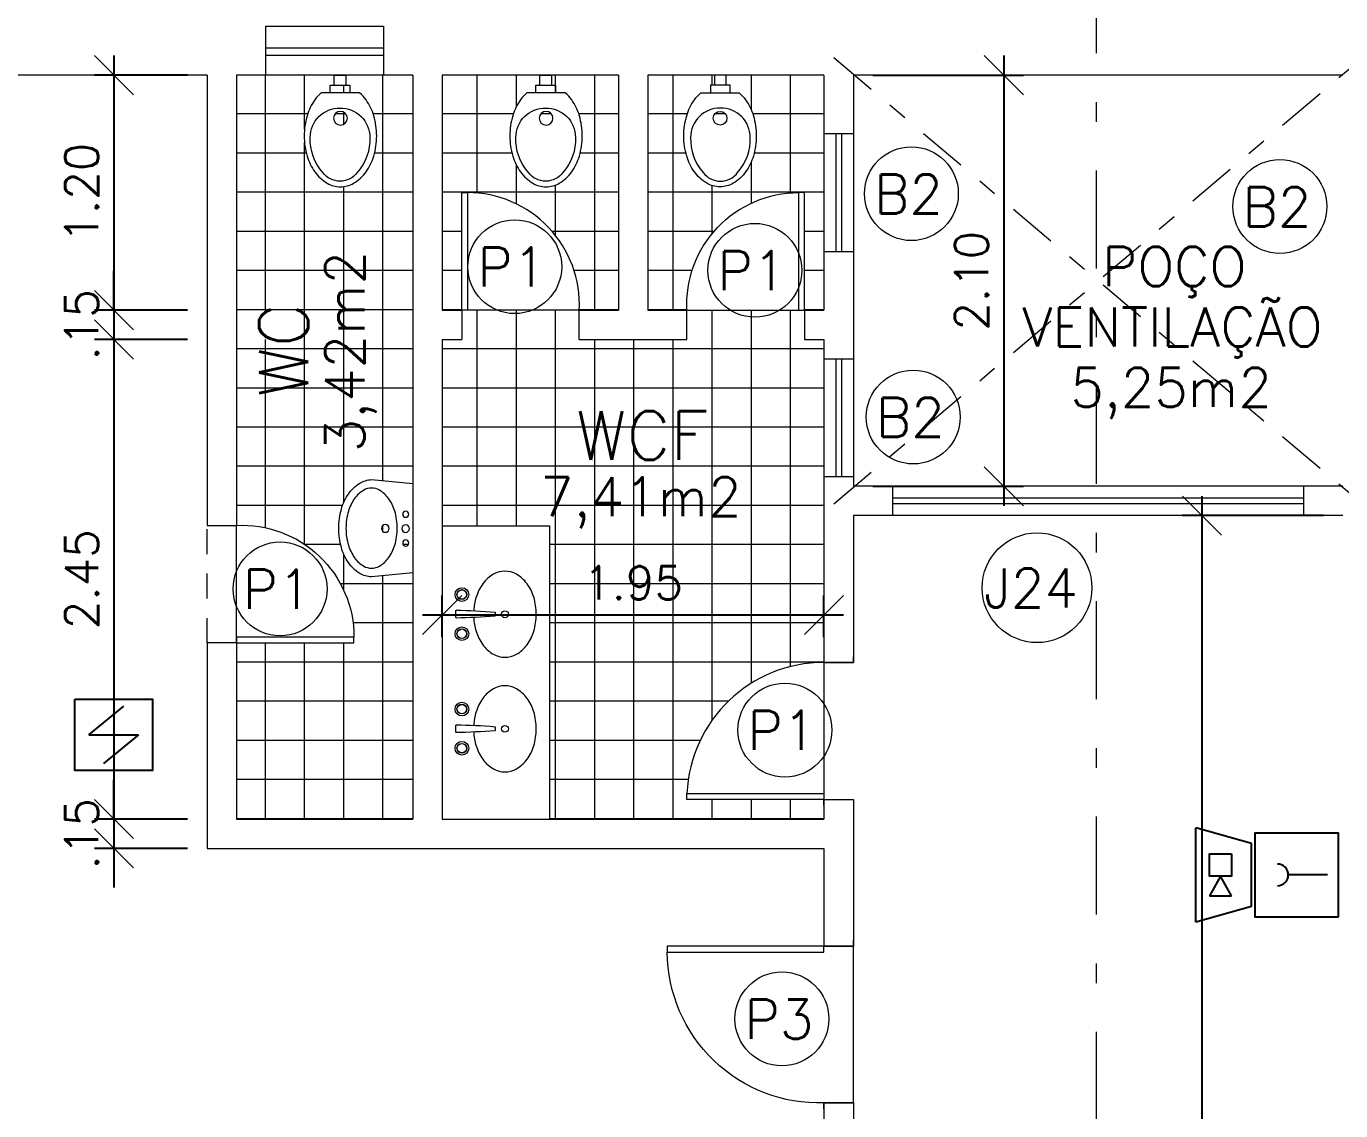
# Model space of a CAD drawing. Header units: millimetres. Extents: x 521 to 1055, y 261 to 520.
# Drawn here: x 533.59 to 540.3, y 418.71 to 424.25 of the extents above; entities that cross this region are included whole.
import ezdxf
from ezdxf.enums import TextEntityAlignment as Align

# ---------------------------------------------------------------- set-up
doc = ezdxf.new("R2010")
doc.units = ezdxf.units.MM
for name, pattern in [('CONTINU', [0]), ('DASHDOT', [1, 0.5, -0.25, 0, -0.25]), ('DASHDOTX2', [2, 1, -0.5, 0, -0.5]), ('HIDDEN', [9.524999999999999, 6.35, -3.175])]:
    doc.linetypes.add(name, pattern=pattern)
doc.layers.add('0.1', color=8, linetype='Continuous', lineweight=13)
doc.layers.add('ppci', color=8, linetype='Continuous')
doc.styles.add('ROMANS', font='romans')
doc.styles.get("Standard").update_dxf_attribs({"font": 'romans.shx'})
doc.dimstyles.new('Fares Eng - 50', dxfattribs={"dimscale": 2, "dimtxt": 0.085, "dimasz": 0.1, "dimexe": 0.05, "dimexo": 0.05, "dimgap": 0.04, "dimtad": 1, "dimzin": 4, "dimdsep": 46, "dimtxsty": 'ROMANS', "dimblk1": 'OBLIQUE', "dimblk2": 'OBLIQUE', "dimsah": 1, "dimcen": 0.05, "dimdle": 0.05, "dimclrd": 8, "dimclre": 8, "dimclrt": 8, "dimaunit": 1, "dimadec": 0, "dimazin": 0, "dimtfac": 1, "dimtix": 1, "dimtmove": 2, "dimatfit": 0, "dimldrblk": 'OPEN90', "dimfxl": 1, "dimtolj": 1, "dimtzin": 0, "dimarcsym": 0})
pattern_1 = [(0, (-337.1069757534395, 0), (0, 0.2), []), (90, (-337.1069757534395, 0), (-0.2, 1.224606353822377e-17), [])]

# ---------------------------------------------------------------- blocks, each defined once
blk = doc.blocks.new('Cuba')
blk.add_lwpolyline([(0.0007964035890972809, 0.05000000000001137), (-0.007366352336667308, 0.0499999999999925, -0.3896877516864198), (-0.009359223717736526, 0.05183128823838757, -0.01723366479288366), (-0.01917277886242666, 0.247968944425077, -0.4187690770508936), (-0.01717301998914593, 0.25), (0.0007964035890972809, 0.25), (0.01876582716733935, 0.25, -0.4187690770508931), (0.02076558604062009, 0.247968944425077, -0.01723366479288366), (0.01095203089593292, 0.05183128823840271, -0.3896877516864196), (0.008959159514862449, 0.0499999999999925)], format="xyb", close=True)
blk.add_lwpolyline([(-0.01642655458466891, 0.1595521582631534, 0.05959206038068896), (-0.08696014067280601, 0.1471861917011097, 0.08424761497446774), (-0.1555634918610417, 0.1131370849898587, 0.1064685849763624), (-0.2045356555467384, 0.05839934548953352, 0.1301586401875859), (-0.2200000000000006, 0, 0.1301586401875893), (-0.2045356555467384, -0.05839934548953352, 0.1064685849763587), (-0.1555634918610417, -0.1131370849898303, 0.08424761497446792), (-0.08696014067280829, -0.1471861917010813, 0.07328068524213961), (0, -0.1599999999999966, 0.0732806852421363), (0.08696014067280601, -0.1471861917010813, 0.0842476149744677), (0.15556349186104, -0.1131370849898303, 0.1064685849763671), (0.2045356555467367, -0.05839934548950509, 0.1301586401875963), (0.2199999999999989, 0, 0.1301586401875876), (0.2045356555467367, 0.05839934548953352, 0.1064685849763547), (0.15556349186104, 0.1131370849898587, 0.08424761497446004), (0.08696014067280829, 0.1471861917011097, 0.05826802056709933), (0.01801512440569979, 0.1594612693903912, 0.07328068524213464)], format="xyb")
for centre, radius in [((-0.09920359641090386, 0.2199999999999989), 0.035), ((0.1007964035890973, 0.2199999999999989), 0.035), ((0, 0), 0.0175)]:
    blk.add_circle(centre, radius)
at = {"color": 8}
for centre, radius in [((-0.09920359641090386, 0.2199999999999989), 0.025), ((-0.09920359641090386, 0.2199999999999989), 0.024), ((0.1007964035890973, 0.2199999999999989), 0.025), ((0.1007964035890973, 0.2199999999999989), 0.024)]:
    blk.add_circle(centre, radius, dxfattribs=at)
blk = doc.blocks.new('P60')
at = {"color": 252}
blk.add_lwpolyline([(-0.6000000000000227, 0.05960000000008298), (0, 0.05960000000008298), (0, 0.03000000000000114), (-0.6000000000000227, 0.03000000000000114)], close=True, dxfattribs=at)
at = {"color": 8}
blk.add_arc((-0.02886986666674457, 0.05960000000008306), 0.5711301333332781, 87.10253993610587, 180, dxfattribs=at)
blk = doc.blocks.new('Vaso')
for points in [[(0.02999999999997272, -0.04999999999995453), (0.02999999999997272, 0), (-0.02999999999997272, 0), (-0.02999999999997272, -0.04999999999995453)], [(0.04999999999995453, -0.09000000000014552), (0.04999999999995453, -0.04999999999995453), (-0.04999999999995453, -0.04999999999995453), (-0.04999999999995453, -0.09000000000014552)]]:
    blk.add_lwpolyline(points)
for points in [[(0.1828955200001019, -0.3100000000001728, -0.071776), (0.1680402599999979, -0.4129498500001318, -0.083144), (0.128710270000056, -0.4938477600001079, -0.106699), (0.06516211000007388, -0.5518467399999736, -0.132564), (-0.002104480000070907, -0.5700000000001637, -0.132564), (-0.06937106999998832, -0.5518467399999736, -0.106699), (-0.1329192299999704, -0.4938477600001079, -0.083144), (-0.1722492199999124, -0.4129498500001318, -0.071776), (-0.1871044800000163, -0.3100000000001728, -0.071776), (-0.1722492199999124, -0.2070501499999864, -0.083144), (-0.1329192299999704, -0.1261522400000104, -0.060171), (-0.09999999999990905, -0.09000000000014552), (0.09579103999999461, -0.09000000000014552, -0.060171), (0.128710270000056, -0.1261522400000104, -0.083144), (0.1680402599999979, -0.2070501499999864, -0.071776)], [(-0.08763701527800549, -0.4972033683313839, 0.2473999053505774), (0, -0.5413053001348089, 0.2473999053505774), (0.08763701527800549, -0.4972033683313839, 0.1978584598758542), (0.1521044799999345, -0.3175259839795217, 0.4183289460701766), (0, -0.1675407474929216, 0.4183289460701766), (-0.1521044799999345, -0.3175259839795217, 0.1978584598758542)]]:
    blk.add_lwpolyline(points, format="xyb", close=True)
blk.add_circle((-0.002104480000070907, -0.2200259839794398), 0.03525)
blk = doc.blocks.new('P70')
for points in [[(0, 0.760000000000025), (0, 0.7300000000000239), (0.1499999999999986, 0.7300000000000239), (0.1499999999999986, 0.760000000000025)], [(0, 0), (0, 0.03000000000000114), (0.1499999999999986, 0.03000000000000114), (0.1499999999999986, 0)]]:
    blk.add_lwpolyline(points)
blk.add_lwpolyline([(-0.7000000000000227, 0.06000000000008299), (0, 0.06000000000008299), (0, 0.03000000000000114), (-0.7000000000000227, 0.03000000000000114)], close=True)
at = {"color": 8}
blk.add_arc((3.861494457524373e-15, 0.02932835820894858), 0.7006716417910752, 90, 177.4910967546297, dxfattribs=at)
blk = doc.blocks.new('ÁREA')
for p in [(4.97462945148186e-05, 0.003761569252461072), (0, 0)]:
    blk.add_attdef('COMPARTIMENTO', text='', height=0.0025).set_placement(p, align=Align.CENTER)
at = {"color": 1}
for p in [(-4.97462945148186e-05, -0.003761569252461072), (-9.94925890296372e-05, -0.007523138504922144)]:
    blk.add_attdef('ÁREA', text='', height=0.002, dxfattribs=at).set_placement(p, align=Align.CENTER)
blk = doc.blocks.new('_OBLIQUE')
at = {"color": 0, "linetype": 'ByBlock'}
blk.add_line((-0.5, -0.5), (0.5, 0.5), dxfattribs=at)
blk = doc.blocks.new('*D1197')
at = {"layer": '0.1', "color": 8, "linetype": 'CONTINU', "lineweight": -2, "transparency": 16777216}
for p, q in [((535.7140388595017, 421.1264883394478), (535.7140388595017, 421.3386102905332)), ((537.6640388595019, 421.1264883394476), (537.6640388595019, 421.3386102905332)), ((537.764038859502, 421.2386102905332), (535.6140388595016, 421.2386102905332))]:
    blk.add_line(p, q, dxfattribs=at)
at = {"layer": 'DEFPOINTS', "color": 0, "linetype": 'CONTINU', "lineweight": -2, "transparency": 16777216}
for p in [(535.7140388595017, 421.2386102905332), (535.7140388595017, 421.0264883394478), (537.6640388595019, 421.0264883394476)]:
    blk.add_point(p, dxfattribs=at)
at = {"layer": '0.1', "color": 8, "linetype": 'CONTINU', "lineweight": -2, "transparency": 16777216, "xscale": 0.2, "yscale": 0.2, "zscale": 0.2, "rotation": 180}
blk.add_blockref('_OBLIQUE', (535.7140388595017, 421.2386102905332), dxfattribs=at)
at = {"layer": '0.1', "color": 8, "linetype": 'CONTINU', "lineweight": -2, "transparency": 16777216, "xscale": 0.2, "yscale": 0.2, "zscale": 0.2}
blk.add_blockref('_OBLIQUE', (537.6640388595019, 421.2386102905332), dxfattribs=at)
at = {"layer": '0.1', "color": 8, "linetype": 'CONTINU', "transparency": 16777216, "insert": (536.6890388595018, 421.4036102905332), "char_height": 0.17, "attachment_point": 5, "style": 'ROMANS'}
blk.add_mtext('\\A1;1.95', dxfattribs=at)
blk = doc.blocks.new('_Open90')
at = {"color": 0, "linetype": 'ByBlock', "lineweight": -2}
for p, q in [((-0.5, 0.5), (0, 0)), ((0, 0), (-1, 0)), ((0, 0), (-0.5, -0.5))]:
    blk.add_line(p, q, dxfattribs=at)
blk = doc.blocks.new('*D1135')
at = {"layer": '0.1', "color": 8, "linetype": 'CONTINU', "lineweight": -2, "transparency": 16777216}
for p, q in [((534.0385249473638, 424.0964883394475), (534.0385249473638, 422.6964883394476)), ((534.4140388595019, 423.9964883394475), (533.9385249473638, 423.9964883394475)), ((534.4140388595019, 422.7964883394476), (533.9385249473638, 422.7964883394476))]:
    blk.add_line(p, q, dxfattribs=at)
at = {"layer": 'DEFPOINTS', "color": 0, "linetype": 'CONTINU', "lineweight": -2, "transparency": 16777216}
for p in [(534.514038859502, 423.9964883394475), (534.0385249473638, 422.7964883394476), (534.514038859502, 422.7964883394476)]:
    blk.add_point(p, dxfattribs=at)
at = {"layer": '0.1', "color": 8, "linetype": 'CONTINU', "lineweight": -2, "transparency": 16777216, "xscale": 0.2, "yscale": 0.2, "zscale": 0.2}
for p, rotation in [((534.0385249473638, 423.9964883394475), 90), ((534.0385249473638, 422.7964883394476), 270)]:
    blk.add_blockref('_OBLIQUE', p, dxfattribs=dict(at, rotation=rotation))
at = {"layer": '0.1', "color": 8, "linetype": 'CONTINU', "transparency": 16777216, "insert": (533.8735249473638, 423.3964883394477), "char_height": 0.17, "attachment_point": 5, "rotation": 90, "style": 'ROMANS'}
blk.add_mtext('\\A1;1.20', dxfattribs=at)
blk = doc.blocks.new('*D1136')
at = {"layer": '0.1', "color": 8, "linetype": 'CONTINU', "lineweight": -2, "transparency": 16777216}
for p, q in [((534.0385249473638, 422.7964883394476), (534.0385249473638, 422.9964883394476)), ((534.4140388595019, 422.7964883394476), (533.9385249473638, 422.7964883394476)), ((534.0385249473638, 422.7964883394476), (534.0385249473638, 422.6464883394476)), ((534.4140388595019, 422.6464883394476), (533.9385249473638, 422.6464883394476)), ((534.0385249473638, 422.6464883394476), (534.0385249473638, 422.4464883394476))]:
    blk.add_line(p, q, dxfattribs=at)
at = {"layer": 'DEFPOINTS', "color": 0, "linetype": 'CONTINU', "lineweight": -2, "transparency": 16777216}
for p in [(534.514038859502, 422.7964883394476), (534.0385249473638, 422.6464883394476), (534.514038859502, 422.6464883394476)]:
    blk.add_point(p, dxfattribs=at)
at = {"layer": '0.1', "color": 8, "linetype": 'CONTINU', "lineweight": -2, "transparency": 16777216, "xscale": 0.2, "yscale": 0.2, "zscale": 0.2}
for p, rotation in [((534.0385249473638, 422.7964883394476), 270), ((534.0385249473638, 422.6464883394476), 90)]:
    blk.add_blockref('_OBLIQUE', p, dxfattribs=dict(at, rotation=rotation))
at = {"layer": '0.1', "color": 8, "linetype": 'CONTINU', "transparency": 16777216, "insert": (533.8735249473638, 422.7214883394477), "char_height": 0.17, "attachment_point": 5, "rotation": 90, "style": 'ROMANS'}
blk.add_mtext('\\A1;.15', dxfattribs=at)
blk = doc.blocks.new('*D1137')
at = {"layer": '0.1', "color": 8, "linetype": 'CONTINU', "lineweight": -2, "transparency": 16777216}
for p, q in [((534.0385249473638, 422.7464883394476), (534.0385249473638, 420.0964883394475)), ((534.4140388595019, 422.6464883394476), (533.9385249473638, 422.6464883394476)), ((534.4140388595019, 420.1964883394475), (533.9385249473638, 420.1964883394475))]:
    blk.add_line(p, q, dxfattribs=at)
at = {"layer": 'DEFPOINTS', "color": 0, "linetype": 'CONTINU', "lineweight": -2, "transparency": 16777216}
for p in [(534.514038859502, 422.6464883394476), (534.0385249473638, 420.1964883394475), (534.514038859502, 420.1964883394475)]:
    blk.add_point(p, dxfattribs=at)
at = {"layer": '0.1', "color": 8, "linetype": 'CONTINU', "lineweight": -2, "transparency": 16777216, "xscale": 0.2, "yscale": 0.2, "zscale": 0.2}
for p, rotation in [((534.0385249473638, 422.6464883394476), 90), ((534.0385249473638, 420.1964883394475), 270)]:
    blk.add_blockref('_OBLIQUE', p, dxfattribs=dict(at, rotation=rotation))
at = {"layer": '0.1', "color": 8, "linetype": 'CONTINU', "transparency": 16777216, "insert": (533.8735249473638, 421.4214883394476), "char_height": 0.17, "attachment_point": 5, "rotation": 90, "style": 'ROMANS'}
blk.add_mtext('\\A1;2.45', dxfattribs=at)
blk = doc.blocks.new('*D1207')
at = {"layer": '0.1', "color": 8, "linetype": 'CONTINU', "lineweight": -2, "transparency": 16777216}
for p, q in [((538.5825751625352, 424.0964883394476), (538.5825751625352, 421.7964883394475)), ((537.9140388595019, 423.9964883394476), (538.6825751625353, 423.9964883394476)), ((537.9140388595019, 421.8964883394476), (538.6825751625353, 421.8964883394476))]:
    blk.add_line(p, q, dxfattribs=at)
at = {"layer": 'DEFPOINTS', "color": 0, "linetype": 'CONTINU', "lineweight": -2, "transparency": 16777216}
for p in [(537.8140388595019, 423.9964883394476), (537.8140388595019, 421.8964883394476), (538.5825751625352, 421.8964883394476)]:
    blk.add_point(p, dxfattribs=at)
at = {"layer": '0.1', "color": 8, "linetype": 'CONTINU', "lineweight": -2, "transparency": 16777216, "xscale": 0.2, "yscale": 0.2, "zscale": 0.2}
for p, rotation in [((538.5825751625352, 423.9964883394476), 90), ((538.5825751625352, 421.8964883394476), 270)]:
    blk.add_blockref('_OBLIQUE', p, dxfattribs=dict(at, rotation=rotation))
at = {"layer": '0.1', "color": 8, "linetype": 'CONTINU', "transparency": 16777216, "insert": (538.4175751625352, 422.9464883394476), "char_height": 0.17, "attachment_point": 5, "rotation": 90, "style": 'ROMANS'}
blk.add_mtext('\\A1;2.10', dxfattribs=at)
blk = doc.blocks.new('*D1229')
at = {"layer": '0.1', "color": 8, "linetype": 'CONTINU', "lineweight": -2, "transparency": 16777216}
for p, q in [((539.5940694024787, 421.8464883394477), (539.5940694024787, 403.5464883394473)), ((540.2140388595019, 421.7464883394476), (539.4940694024787, 421.7464883394476)), ((540.2140388595033, 403.6464883394473), (539.4940694024787, 403.6464883394473))]:
    blk.add_line(p, q, dxfattribs=at)
at = {"layer": 'DEFPOINTS', "color": 0, "linetype": 'CONTINU', "lineweight": -2, "transparency": 16777216}
for p in [(540.3140388595019, 421.7464883394476), (539.5940694024787, 403.6464883394473), (540.3140388595033, 403.6464883394473)]:
    blk.add_point(p, dxfattribs=at)
at = {"layer": '0.1', "color": 8, "linetype": 'CONTINU', "lineweight": -2, "transparency": 16777216, "xscale": 0.2, "yscale": 0.2, "zscale": 0.2}
for p, rotation in [((539.5940694024787, 421.7464883394476), 90), ((539.5940694024787, 403.6464883394473), 270)]:
    blk.add_blockref('_OBLIQUE', p, dxfattribs=dict(at, rotation=rotation))
at = {"layer": '0.1', "color": 8, "linetype": 'CONTINU', "transparency": 16777216, "insert": (539.4290694024786, 412.6964883394475), "char_height": 0.17, "attachment_point": 5, "rotation": 90, "style": 'ROMANS'}
blk.add_mtext('\\A1;18.10', dxfattribs=at)
blk = doc.blocks.new('P80')
for points in [[(0, 0.8600000000001068), (0, 0.8300000000001057), (0.1499999999999986, 0.8300000000001057), (0.1499999999999986, 0.8600000000001068)], [(0, 0), (0, 0.03000000000000114), (0.1499999999999986, 0.03000000000000114), (0.1499999999999986, 0)]]:
    blk.add_lwpolyline(points)
blk.add_lwpolyline([(-0.8000000000000227, 0.06000000000008299), (0, 0.06000000000008299), (0, 0.03000000000000114), (-0.8000000000000227, 0.03000000000000114)], close=True)
at = {"color": 8}
blk.add_arc((-0.02513934576528032, 0.05553438521076377), 0.7748735220644332, 88.14081760279143, 179.6698012135025, dxfattribs=at)
blk = doc.blocks.new('Cuba-emp')
blk.add_lwpolyline([(0.2100034834991149, 0.2482008336621746), (-7.105427357601002e-15, 0.227407372452717), (7.105427357601002e-15, -0.227407372452717), (0.2100034834991291, -0.2482008336621604, 0.1378156270121392), (0.2705880087187396, -0.2311785380375015, 0.1070411790707005), (0.3288221515426883, -0.1757097620058969, 0.0807505460992588), (0.3644727820534435, -0.09904874869174485, 0.06864280771685904), (0.3780384553094791, -0.0007008336622078559, 0.06864280771690003), (0.3644727820534364, 0.09764708136732558, 0.08075054609930853), (0.3288221515426741, 0.1743080946814768, 0.10704117907071), (0.2705880087187253, 0.2297768707130761, 0.1157522192348251), (0.2100034834991149, 0.2482008336621746)], format="xyb")
blk.add_lwpolyline([(0.2100034834991149, 0.2045185337481215, -0.1318273881114975), (0.2501415417997279, 0.1937487812531433, -0.1066332451029667), (0.2967372728202164, 0.1514795764228545, -0.08348179435471227), (0.328253700616866, 0.08706086194230345, -0.0722322283218027), (0.3408968663839005, 1.243449787580175e-14, -0.07223222832186973), (0.3282537006168731, -0.08706086194227858, -0.08348179435460365), (0.2967372728202307, -0.1514795764226058, -0.106633245102999), (0.2501415417997421, -0.1937487812531256, -0.1318273881114998), (0.2100034834991291, -0.2045185337481072, -0.1318273881114848), (0.1698654251985161, -0.1937487812531282, -0.1066332451030064), (0.1232696941780276, -0.151479576422612, -0.08348179435461947), (0.09175326638137804, -0.08706086194228746, -0.07223222832185378), (0.07911010061422985, 3.552713678800501e-15, -0.07223222832187323), (0.09175326638137093, 0.08706086194229457, -0.08348179435457351), (0.1232696941780134, 0.15147957642262, -0.1066332451030294), (0.1698654251985019, 0.1937487812531398, -0.1318273881114961)], format="xyb", close=True)
for centre, radius in [((0.03578416458526235, 0.0710594457912066), 0.01546869292730512), ((0.03651954001270497, -0.002319139823612204), 0.0193358661591314), ((0.03651954001270497, -0.002319139823612204), 0.0193358661591314), ((0.1402810526510621, -0.001433449959218791), 0.01977531766275002), ((0.03578416458526945, -0.07569772543820363), 0.01546869292730512)]:
    blk.add_circle(centre, radius)
blk = doc.blocks.new('*D1240')
at = {"layer": '0.1', "color": 8, "linetype": 'CONTINU', "lineweight": -2, "transparency": 16777216}
for p, q in [((534.0385249473638, 420.1964883394475), (534.0385249473638, 420.3964883394475)), ((534.4140388595019, 420.1964883394475), (533.9385249473638, 420.1964883394475)), ((534.0385249473638, 420.1964883394475), (534.0385249473638, 420.0464883394475)), ((534.4140388595019, 420.0464883394475), (533.9385249473638, 420.0464883394475)), ((534.0385249473638, 420.0464883394475), (534.0385249473638, 419.8464883394475))]:
    blk.add_line(p, q, dxfattribs=at)
at = {"layer": 'DEFPOINTS', "color": 0, "linetype": 'CONTINU', "lineweight": -2, "transparency": 16777216}
for p in [(534.514038859502, 420.1964883394475), (534.0385249473638, 420.0464883394475), (534.514038859502, 420.0464883394475)]:
    blk.add_point(p, dxfattribs=at)
at = {"layer": '0.1', "color": 8, "linetype": 'CONTINU', "lineweight": -2, "transparency": 16777216, "xscale": 0.2, "yscale": 0.2, "zscale": 0.2}
for p, rotation in [((534.0385249473638, 420.1964883394475), 270), ((534.0385249473638, 420.0464883394475), 90)]:
    blk.add_blockref('_OBLIQUE', p, dxfattribs=dict(at, rotation=rotation))
at = {"layer": '0.1', "color": 8, "linetype": 'CONTINU', "transparency": 16777216, "insert": (533.8735249473638, 420.1214883394476), "char_height": 0.17, "attachment_point": 5, "rotation": 90, "style": 'ROMANS'}
blk.add_mtext('\\A1;.15', dxfattribs=at)

msp = doc.modelspace()

# ---------------------------------------------------------------- hatches: boundary and pattern name
at = {"layer": '0.1', "linetype": 'CONTINU'}
h = msp.add_hatch(dxfattribs=at)
h.set_pattern_fill('_USER', color=8, scale=0.2, style=0, double=1, pattern_type=0)
h.set_pattern_definition([(0, (-135.1886329213025, -2.285105438204482e-11), (0, 0.2), []), (90, (-135.1886329213025, -2.285105438204482e-11), (-0.2, 1.224606353822377e-17), [])])
h.paths.add_polyline_path([(535.564038859502, 422.6464883394247), (535.4640388595018, 422.6464883394246), (535.4640388595018, 422.7964883394247), (535.5640388595021, 422.7964883394249), (535.564038859502, 423.9964883394247), (535.4140388595018, 423.9964883394247), (535.2227907783426, 423.9964883394247), (535.2227907783425, 423.9464883394247), (535.1627907783427, 423.9464883394248), (535.1627907783427, 423.9964883394247), (534.8140388595017, 423.9964883394247), (534.6640388595018, 423.9964883394247), (534.6640388595018, 422.7964883394249), (534.8640388595018, 422.7964883394248), (534.8640388595018, 422.6464883394248), (534.6640388595018, 422.6464883394248), (534.6640388595018, 421.6964883394249, -0.4291040067102474), (535.2640388595017, 421.1260883394249), (535.2640388595017, 421.0964883394249), (534.6640388595019, 421.0964883394248), (534.6640388595018, 420.1964883394248), (535.564038859502, 420.1964883394249)])
h.paths.add_polyline_path([(535.4435331245136, 421.6811187628664, -1), (535.4039824891881, 421.6811187628664, -1)], flags=16)
h.paths.add_polyline_path([(535.543723387844, 421.7536116586168, -1), (535.5127860019893, 421.7536116586168, -1)], flags=16)
h.paths.add_polyline_path([(535.5468551856484, 421.680233073002, -1), (535.50818345333, 421.680233073002, -1)], flags=16)
h.paths.add_polyline_path([(535.543723387844, 421.6068544873874, -1), (535.5127860019893, 421.6068544873874, -1)], flags=16)
h.paths.add_polyline_path([(535.0247496010496, 423.583541601813), (535.0247496248235, 423.5835415211466, 2.184166950128146e-06), (535.0247505242511, 423.5835384693776), (535.0247505444494, 423.5835384008458, -2.290948924946051e-06)], flags=0)
h.paths.add_polyline_path([(535.1596452583427, 423.7764623554453, -1), (535.2301452583428, 423.7764623554453, -1)], flags=0)
edge = h.paths.add_edge_path(flags=16)
edge.add_arc((535.3740558964593, 423.686488589825), 0.3641606381167727, 180.000039397141, 196.4217251346327)
edge.add_arc((535.2859803551738, 423.6605306749134), 0.2723395385858779, 196.4218097910387, 215.4332831307361)
edge.add_arc((535.2302013965821, 423.6208418240843), 0.2038815434230515, 215.43327815541, 239.7947176376247)
edge.add_arc((535.194895244014, 423.5601925074677), 0.1337041680431426, 239.7946885127021, 270.0000061402482)
edge.add_arc((535.1948952726714, 423.5601925074673), 0.1337041680427554, 269.9999938598004, 300.2053114873416)
edge.add_arc((535.1595891201032, 423.6208418240843), 0.2038815434230601, 300.2052823623753, 324.56672184459)
edge.add_arc((535.1038101615114, 423.6605306749134), 0.2723395385858707, 324.5667168692639, 343.5781902089612)
edge.add_arc((535.015734620226, 423.686488589825), 0.3641606381167788, 343.5782748653673, 359.9999606028591)
edge.add_arc((535.0157346202252, 423.6864880890242), 0.3641606381175685, 3.939712306625471e-05, 16.4217251346145)
edge.add_arc((535.1038101615114, 423.712446003936), 0.2723395385858779, 16.4218097910387, 35.43328313073609)
edge.add_arc((535.1595879769179, 423.7521337617504), 0.2038831085606229, 35.43334217570973, 49.20691296007305)
edge.add_line((535.2927907783426, 423.9064883394246), (535.0969997383427, 423.9064883394246))
edge.add_arc((535.2302025397673, 423.7521337617504), 0.2038831085606259, 130.7930870399269, 144.5666578242903)
edge.add_arc((535.2859803551738, 423.712446003936), 0.2723395385858707, 144.5667168692639, 163.5781902089613)
edge.add_arc((535.37405589646, 423.6864880890242), 0.3641606381175744, 163.5782748653855, 179.9999606028769)
h.paths.add_polyline_path([(535.0920938224446, 422.290408182998), (535.0920938224446, 422.8915986591884), (534.7170938224446, 422.8915986591884), (534.7170938224446, 422.290408182998)], flags=24)
h.paths.add_polyline_path([(535.4151677301868, 421.9819896294432), (535.4151677301868, 423.1867515342051), (535.0580248730438, 423.1867515342051), (535.0580248730438, 421.9819896294432)], flags=24)
edge = h.paths.add_edge_path()
edge.add_line((535.3540353760028, 421.9307530464878), (535.5640388595019, 421.9099595852783))
edge.add_line((535.5640388595019, 421.9099595852783), (535.5640388595019, 421.4551448403729))
edge.add_line((535.5640388595019, 421.4551448403729), (535.3540353760028, 421.4343513791634))
edge.add_arc((535.3540353760028, 421.5506765603183), 0.1163251811548207, 238.61270283613499, 270, ccw=False)
edge.add_arc((535.3923995050764, 421.6135584382245), 0.1899861407506768, 214.1737272449669, 238.6127028361566, ccw=False)
edge.add_arc((535.4531827814418, 421.6548259781467), 0.2634546138323506, 195.7071338177316, 214.1737272450711, ccw=False)
edge.add_arc((535.5492827749015, 421.6818513791628), 0.3632823707090412, 179.9999999999104, 195.7071338175115, ccw=False)
edge.add_arc((535.5492827749013, 421.681851379164), 0.3632823707088164, 164.2928661824788, 180.0000000000896, ccw=False)
edge.add_arc((535.4531827814417, 421.7088767801801), 0.2634546138322209, 145.8262727549253, 164.2928661822736, ccw=False)
edge.add_arc((535.3923995050764, 421.7501443201024), 0.189986140750635, 121.38729716385231, 145.8262727550473, ccw=False)
edge.add_arc((535.3540353760028, 421.8130261980085), 0.1163251811548238, 90, 121.38729716386499, ccw=False)
h.paths.add_polyline_path([(535.4151677301868, 421.9819896294432), (535.4151677301868, 423.1867515342051), (535.0580248730438, 423.1867515342051), (535.0580248730438, 421.9819896294432)], flags=8)
h = msp.add_hatch(dxfattribs=at)
h.set_pattern_fill('_USER', color=8, scale=0.2, style=0, double=1, pattern_type=0)
h.set_pattern_definition(pattern_1)
h.paths.add_polyline_path([(536.6140388595016, 423.9964883394476), (536.2727907783428, 423.9964883394476), (536.2727907783428, 423.9464883394476), (536.212790778343, 423.9464883394476), (536.2127907783427, 423.9964883394476), (535.714038859502, 423.9964883394476), (535.714038859502, 422.7964883394476), (535.8140388595023, 422.7964883394476), (535.8140388595023, 423.3964883394477), (535.8436388595035, 423.3964883394476, -0.4291040067098426), (536.4140388595024, 422.7964883394475), (536.614038859502, 422.7964883394476)])
h.paths.add_polyline_path([(536.0747495951346, 423.5835416219065, 3.073136091760415e-06), (536.0747505415457, 423.5835384107216, -2.298261749447737e-06)], flags=0)
h.paths.add_polyline_path([(536.2096452583429, 423.7764623554681, -1), (536.2801452583429, 423.7764623554681, -1)], flags=0)
edge = h.paths.add_edge_path(flags=16)
edge.add_arc((536.4240558964594, 423.6864885898478), 0.3641606381167727, 180.000039397141, 196.4217251346327)
edge.add_arc((536.335980355174, 423.6605306749362), 0.2723395385858779, 196.4218097910387, 215.4332831307361)
edge.add_arc((536.2802013965822, 423.6208418241072), 0.2038815434230515, 215.43327815541, 239.7947176376247)
edge.add_arc((536.2448952440142, 423.5601925074906), 0.1337041680431426, 239.7946885127021, 270.0000061402482)
edge.add_arc((536.2448952726716, 423.5601925074902), 0.1337041680427554, 269.9999938598004, 300.2053114873416)
edge.add_arc((536.2095891201034, 423.6208418241072), 0.2038815434230601, 300.2052823623753, 324.56672184459)
edge.add_arc((536.1538101615116, 423.6605306749362), 0.2723395385858707, 324.5667168692639, 343.5781902089612)
edge.add_arc((536.0657346202262, 423.6864885898478), 0.3641606381167788, 343.5782748653673, 359.9999606028591)
edge.add_arc((536.0657346202254, 423.6864880890471), 0.3641606381175685, 3.939712306625471e-05, 16.4217251346145)
edge.add_arc((536.1538101615116, 423.7124460039588), 0.2723395385858779, 16.4218097910387, 35.43328313073609)
edge.add_arc((536.2095879769181, 423.7521337617733), 0.2038831085606229, 35.43334217570973, 49.20691296007305)
edge.add_line((536.3427907783428, 423.9064883394474), (536.1469997383429, 423.9064883394474))
edge.add_arc((536.2802025397675, 423.7521337617733), 0.2038831085606259, 130.7930870399269, 144.5666578242903)
edge.add_arc((536.335980355174, 423.7124460039588), 0.2723395385858707, 144.5667168692639, 163.5781902089613)
edge.add_arc((536.4240558964602, 423.6864880890471), 0.3641606381175744, 163.5782748653855, 179.9999606028769)
h = msp.add_hatch(dxfattribs=at)
h.set_pattern_fill('_USER', color=8, scale=0.2, style=0, double=1, pattern_type=0)
h.set_pattern_definition(pattern_1)
h.paths.add_polyline_path([(537.5344388595014, 423.3964883394476), (537.5640388595014, 423.3964883394476), (537.5640388595015, 422.7964883394476), (537.5940388595013, 422.7964883394476), (537.664038859502, 422.7964883394476), (537.664038859502, 423.0964883394476), (537.6640388595019, 423.6964883394475), (537.6640388595017, 423.9964883394475), (537.1652869406607, 423.9964883394476), (537.1652869406608, 423.9464883394476), (537.1852869406607, 423.9464883394476), (537.1852869406608, 423.9064883394475), (537.2310779806609, 423.9064883394474, -0.06017304747549186), (537.2639981752285, 423.8703347438287), (537.2639982046525, 423.8703347024754), (537.263998168107, 423.8703347538374, 1.557330815323099e-06), (537.2639971845626, 423.8703361361261, 0.06017094460198466), (537.2310779806608, 423.9064883394474), (537.0352869406607, 423.9064883394474, 0.06017100981517427), (537.0023677060368, 423.8703360929489, 0.08314397838671177), (536.9630377250165, 423.7894382042263), (536.9630377102002, 423.789438153955, -0.0831424269536673), (537.00236670256, 423.8703346826461), (537.0023667199712, 423.8703347071163, 0.08314236696016576), (536.9630377370397, 423.7894382450202, 0.07177604392442175), (536.9481824606607, 423.6864883337292, 0.07177601797375067), (536.9630377296411, 423.5835384589779, 0.08314403573947214), (537.0023677514938, 423.5026405220609, 0.1066991575286601), (537.0659160413061, 423.4446415001087), (537.0659159686137, 423.4446415424256, -0.1066990532164568), (537.0023677514931, 423.5026405220612, -0.08314704680946702), (536.9630368087105, 423.5835415837074, -0.07177377002933234), (536.9481824606607, 423.6864883336738, -0.0717737761307092), (536.9630368079457, 423.7894350925927, -0.08314542250176067), (537.002366731124, 423.8703347227907, -0.06017307925051337), (537.0352869406609, 423.9064883394474), (537.0852869406609, 423.9064883394475), (537.085286940661, 423.9464883394476), (537.1052869406607, 423.9464883394475), (537.1052869406609, 423.9964883394476), (536.7640388595017, 423.9964883394476), (536.7640388595019, 422.7964883394476), (536.9640388595013, 422.7964883394476, -0.4291040067104009)])
edge = h.paths.add_edge_path(flags=16)
edge.add_arc((536.9540218225442, 423.6864885898478), 0.3641606381167727, 343.57827486536723, 359.99996060285906, ccw=False)
edge.add_arc((537.0420973638296, 423.6605306749362), 0.2723395385858779, 324.5667168692639, 343.5781902089613, ccw=False)
edge.add_arc((537.0978763224214, 423.6208418241072), 0.2038815434230515, 300.2052823623753, 324.56672184459006, ccw=False)
edge.add_arc((537.1331824749894, 423.5601925074906), 0.1337041680431426, 269.9999938597518, 300.20531148729793, ccw=False)
edge.add_arc((537.1331824463321, 423.5601925074902), 0.1337041680427554, 239.7946885126584, 270.0000061401995, ccw=False)
edge.add_arc((537.1684885989002, 423.6208418241072), 0.2038815434230601, 215.43327815541, 239.7947176376247, ccw=False)
edge.add_arc((537.224267557492, 423.6605306749362), 0.2723395385858707, 196.4218097910387, 215.4332831307361, ccw=False)
edge.add_arc((537.3123430987774, 423.6864885898478), 0.3641606381167788, 180.000039397141, 196.4217251346327, ccw=False)
edge.add_arc((537.3123430987782, 423.6864880890471), 0.3641606381175685, 163.5782748653855, 179.9999606028769, ccw=False)
edge.add_arc((537.224267557492, 423.7124460039588), 0.2723395385858779, 144.5667168692639, 163.5781902089613, ccw=False)
edge.add_arc((537.1684897420855, 423.7521337617733), 0.2038831085606229, 130.793087039927, 144.5666578242903, ccw=False)
edge.add_line((537.0352869406609, 423.9064883394474), (537.2310779806608, 423.9064883394474))
edge.add_arc((537.0978751792361, 423.7521337617733), 0.2038831085606259, 35.43334217570981, 49.20691296007311, ccw=False)
edge.add_arc((537.0420973638296, 423.7124460039588), 0.2723395385858707, 16.42180979103881, 35.43328313073607, ccw=False)
edge.add_arc((536.9540218225434, 423.6864880890471), 0.3641606381175744, 3.939712308920207e-05, 16.42172513461452, ccw=False)
edge = h.paths.add_edge_path(flags=0)
edge.add_arc((537.1331824606607, 423.7764623554681), 0.03525, 0, 360)
h = msp.add_hatch(dxfattribs=at)
h.set_pattern_fill('_USER', color=8, scale=0.2, style=0, double=1, pattern_type=0)
h.set_pattern_definition(pattern_1)
h.paths.add_polyline_path([(537.6640388595018, 421.9464883394475), (537.664038859502, 422.5464883394475), (537.6640388595019, 422.6464883394476), (537.5640388595014, 422.6464883394476), (537.5640388595014, 422.7964883394476), (537.5344388595013, 422.7964883394476), (536.9640388595013, 422.7964883394476), (536.9640388595013, 422.6464883394476), (536.9340388595012, 422.6464883394476), (536.4140388595023, 422.6464883394477), (536.4140388595023, 422.7964883394476), (535.8140388595023, 422.7964883394476), (535.8140388595023, 422.6464883394476), (535.7840388595023, 422.6464883394476), (535.7140388595019, 422.6464883394476), (535.7140388595018, 421.694463862717), (536.2640388595017, 421.694463862717), (536.2640388595014, 420.1964883394476), (536.6140388595019, 420.1964883394476), (536.6140388595019, 421.8464883394477), (536.7640388595017, 421.8464883394475), (536.7640388595019, 420.1964883394476), (537.6640388595018, 420.1964883394476), (537.6640388595018, 420.2964883394476), (536.9640388595019, 420.2964883394476), (536.9640388595019, 420.3264883394476, -0.401445557821725), (537.6640388595019, 420.9964883394476), (537.6640388595019, 421.0264883394476)])
h.paths.add_polyline_path([(536.7640388595017, 421.8464883394475), (536.6140388595019, 421.8464883394477), (536.6140388595019, 420.1964883394476), (536.7640388595019, 420.1964883394476)], flags=17)
h.paths.add_polyline_path([(536.3157761142003, 421.9684596272412), (537.1550618284859, 421.9684596272412), (537.1550618284859, 422.3434596272412), (536.3157761142003, 422.3434596272412)], flags=24)
h.paths.add_polyline_path([(536.1264051796932, 421.645385719499), (537.3311670844552, 421.645385719499), (537.3311670844552, 422.0025285766419), (536.1264051796932, 422.0025285766419)], flags=25)
h.paths.add_polyline_path([(536.3996340975971, 421.2761102905332), (536.9784436214067, 421.2761102905332), (536.9784436214067, 421.5311102905332), (536.3996340975971, 421.5311102905332)], flags=24)

# ---------------------------------------------------------------- linework, layer by layer
at = {"layer": '0.1', "color": 8, "linetype": 'DASHDOTX2', "ltscale": 0.5}
msp.add_line((539.0532378008612, 424.608919363001), (539.0532378008612, 371.6874650096577), dxfattribs=at)
at = {"layer": '0.1', "color": 7}
for p, q in [((534.8140388595019, 423.9964883394475), (534.8140388595019, 424.2464883394474)), ((535.4140388595018, 424.2464883394475), (535.4140388595018, 423.9964883394476)), ((534.5140388595021, 423.9964883394475), (531.3140388595018, 423.9964883394476)), ((534.514038859502, 423.9964883394247), (534.514038859502, 421.6964883394249)), ((534.8140388595019, 423.9964883394476), (534.6640388595019, 423.9964883394476)), ((534.6640388595018, 423.9964883394248), (534.6640388595018, 421.6964883394248)), ((535.5640388595018, 423.9964883394476), (535.4140388595018, 423.9964883394475)), ((535.564038859502, 423.9964883394476), (535.564038859502, 420.1964883394476)), ((535.7140388595019, 423.9964883394475), (535.714038859502, 422.7964883394478)), ((536.614038859502, 423.9964883394476), (535.714038859502, 423.9964883394476)), ((536.6140388595019, 423.9964883394475), (536.6140388595019, 422.7964883394476)), ((537.6640388595018, 423.9964883394476), (536.7640388595019, 423.9964883394476)), ((536.7640388595019, 423.9964883394475), (536.7640388595019, 422.7964883394476)), ((537.6640388595018, 423.9964883394476), (537.6640388595019, 423.6964883394475)), ((537.8140388595018, 423.9964883394476), (537.8140388595017, 423.6964883394475)), ((540.3140388595018, 423.9964883394476), (537.8140388595019, 423.9964883394476)), ((537.8140388595017, 423.6964883394475), (537.6640388595019, 423.6964883394475)), ((537.664038859502, 423.0964883394476), (537.8140388595019, 423.0964883394476)), ((537.664038859502, 423.0964883394476), (537.6640388595019, 422.7964883394476)), ((537.8140388595018, 423.0964883394475), (537.8140388595019, 422.5464883394474)), ((535.7140388595018, 422.7964883394476), (535.8140388595019, 422.7964883394476)), ((535.8140388595018, 422.7964883394476), (535.8140388595019, 422.6464883394476)), ((536.414038859502, 422.6464883394476), (536.414038859502, 422.7964883394475)), ((536.4140388595018, 422.7964883394475), (536.6140388595019, 422.7964883394476)), ((536.7640388595019, 422.7964883394476), (536.9640388595017, 422.7964883394476)), ((536.9640388595018, 422.6464883394476), (536.9640388595017, 422.7964883394476)), ((537.5640388595017, 422.7964883394476), (537.5640388595017, 422.6464883394476)), ((537.5640388595018, 422.7964883394476), (537.6640388595018, 422.7964883394476)), ((535.7140388595019, 422.6464883394475), (535.7140388595017, 420.1964883394476)), ((535.7140388595019, 422.6464883394476), (535.8140388595019, 422.6464883394476)), ((536.4140388595018, 422.6464883394477), (536.9640388595018, 422.6464883394476)), ((537.5640388595018, 422.6464883394476), (537.6640388595018, 422.6464883394476)), ((537.6640388595019, 422.6464883394476), (537.664038859502, 422.5464883394475)), ((537.8140388595017, 422.5464883394475), (537.6640388595018, 422.5464883394475)), ((537.6640388595018, 421.9464883394475), (537.8140388595019, 421.9464883394476)), ((537.6640388595018, 421.9464883394475), (537.6640388595018, 420.9964883394476)), ((537.814038859502, 421.9464883394476), (537.8140388595019, 421.8964883394476)), ((538.0140388595021, 421.8964883394476), (537.8140388595019, 421.8964883394476)), ((538.0140388595021, 421.8964883394476), (538.0140388595022, 421.7464883394476)), ((540.3140388595019, 421.8964883394476), (540.1140388595021, 421.8964883394476)), ((540.1140388595019, 421.7464883394477), (540.1140388595019, 421.8964883394476)), ((537.8140388595019, 421.7464883394475), (537.8140388595018, 420.9964883394476)), ((538.0140388595021, 421.7464883394476), (537.8140388595019, 421.7464883394476)), ((540.3140388595019, 421.7464883394476), (540.1140388595021, 421.7464883394476)), ((534.5140388595021, 421.6964883394249), (534.6640388595018, 421.6964883394249)), ((534.6640388595018, 421.0964883394249), (534.5140388595017, 421.0964883394249)), ((534.5140388595019, 421.0964883394248), (534.514038859502, 420.0464883394475)), ((534.6640388595019, 421.0964883394249), (534.6640388595018, 420.1964883394248)), ((537.8140388595019, 420.9964883394476), (537.664038859502, 420.9964883394476)), ((537.664038859502, 420.2964883394475), (537.8140388595019, 420.2964883394475)), ((537.6640388595018, 420.2964883394476), (537.6640388595018, 420.1964883394476)), ((537.8140388595018, 420.2964883394475), (537.8140388595019, 419.5464883394476)), ((534.6640388595018, 420.1964883394248), (535.564038859502, 420.1964883394248)), ((535.7140388595018, 420.1964883394477), (537.6640388595017, 420.1964883394476)), ((534.514038859502, 420.0464883394475), (537.6640388595019, 420.0464883394476)), ((537.6640388595017, 420.0464883394475), (537.6640388595018, 419.5464883394476)), ((537.814038859502, 419.5464883394475), (537.6640388595018, 419.5464883394475)), ((537.814038859502, 418.7464883394475), (537.6640388595017, 418.7464883394475)), ((537.6640388595017, 418.7464883394474), (537.6640388595018, 414.6464883394476)), ((537.8140388595018, 418.7464883394475), (537.814038859502, 414.6464883394476))]:
    msp.add_line(p, q, dxfattribs=at)
at = {"layer": '0.1', "color": 8, "linetype": 'CONTINU'}
for p, q in [((534.8140388595017, 424.2464883394474), (535.4140388595016, 424.2464883394474)), ((534.8140388595017, 424.1364883394474), (535.4140388595016, 424.1364883394474)), ((535.4140388595016, 424.0964883394475), (534.8140388595017, 424.0964883394475)), ((535.4140388595016, 423.9964883394475), (534.8140388595017, 423.9964883394475)), ((537.6640388595019, 423.6964883394475), (537.664038859502, 423.0964883394476)), ((537.724038859502, 423.6964883394475), (537.724038859502, 423.0964883394476)), ((537.7540388595033, 423.6964883394473), (537.7540388595038, 423.0964883394477)), ((537.8140388595033, 423.6964883394473), (537.8140388595037, 423.0964883394477)), ((536.4140388595023, 422.7964883394476), (535.8140388595023, 422.7964883394476)), ((536.9640388595013, 422.7964883394476), (537.5640388595014, 422.7964883394476)), ((537.664038859502, 422.5464883394475), (537.6640388595022, 421.9464883394476)), ((537.7240388595021, 422.5464883394475), (537.7240388595021, 421.9464883394476)), ((537.7540388595035, 422.5464883394474), (537.7540388595039, 421.9464883394477)), ((537.8140388595034, 422.5464883394474), (537.8140388595039, 421.9464883394477)), ((540.1140388595019, 421.8964883394476), (538.0140388595021, 421.8964883394476)), ((540.1140388595019, 421.8364883394476), (538.0140388595021, 421.8364883394476)), ((540.1140388595019, 421.8064883394476), (538.0140388595022, 421.806488339446)), ((540.1140388595019, 421.7464883394476), (538.0140388595022, 421.746488339446)), ((534.6640388595019, 421.0964883394249), (534.6640388595019, 421.6964883394249)), ((537.664038859502, 420.9964883394476), (537.664038859502, 420.2964883394475)), ((537.8140388595018, 418.7464883394475), (537.8140388595021, 419.5464883394475))]:
    msp.add_line(p, q, dxfattribs=at)
at = {"layer": '0.1', "color": 8, "linetype": 'DASHDOT', "ltscale": 0.5}
for p, q in [((537.7140388595019, 424.0864883394476), (540.4140388595019, 421.8064883394476)), ((537.7140388595019, 421.8064883394475), (540.4140388595018, 424.0864883394476))]:
    msp.add_line(p, q, dxfattribs=at)
at = {"layer": '0.1', "color": 8, "linetype": 'HIDDEN', "ltscale": 0.02}
msp.add_line((534.5140388595017, 421.0964883394249), (534.5140388595017, 421.6964883394249), dxfattribs=at)
at = {"layer": '0.1', "color": 8}
for p, q in [((535.7140388595018, 421.694463862717), (536.2640388595015, 421.694463862717)), ((536.2640388595014, 420.1964883394477), (536.2640388595017, 421.694463862717))]:
    msp.add_line(p, q, dxfattribs=at)
for centre, radius in [((538.1103421826508, 423.3912850719012), 0.2396438343701963), ((539.9920126167569, 423.3258143531017), 0.2396438343701963), ((536.0849149831242, 423.0184152585215), 0.2396438343701963), ((537.3112773348632, 422.9997093388646), 0.2396438343701963), ((538.1197048513545, 422.2502294944602), 0.2396438343701963), ((538.7519249077392, 421.3781453990013), 0.2803832862131297), ((534.8866377216857, 421.3723026111596), 0.2396438343701963), ((537.4643967689874, 420.6508816462407), 0.2396438343701963), ((537.4492370150053, 419.1756622477327), 0.2396438343701963)]:
    msp.add_circle(centre, radius, dxfattribs=at)
at = {"layer": 'ppci', "color": 10, "linetype": 'Continuous'}
for p, q in [((533.9103146270083, 420.6267727444226), (534.0889442460444, 420.7730860541853)), ((533.9103146270083, 420.6267727444226), (534.1636238650807, 420.6267727444226)), ((534.1636238650807, 420.6267727444226), (533.9849942460446, 420.48045943466)), ((539.5634140834578, 419.6701113312228), (539.5634140834578, 420.1517881839976)), ((539.8472935944502, 420.0715087085345), (539.5634140834578, 420.1517881839976)), ((539.8472935944502, 419.7503908066845), (539.8472935944502, 420.0715087085345)), ((540.2351517288869, 419.9109497576093), (540.0347775573057, 419.9109497576093)), ((539.8472935944502, 419.7503908066845), (539.5634140834578, 419.6701113312228))]:
    msp.add_line(p, q, dxfattribs=at)
at = {"layer": 'ppci', "color": 10}
for p, q in [((539.6881763181123, 419.9051940386825), (539.6318209520482, 419.8039104569929)), ((539.7445316841761, 419.8039104569929), (539.6881763181123, 419.9051940386825)), ((539.6318209520482, 419.8039104569929), (539.7445316841761, 419.8039104569929))]:
    msp.add_line(p, q, dxfattribs=at)
at = {"layer": 'ppci', "color": 10, "linetype": 'Continuous'}
for points in [[(533.8390714038013, 420.8089810409268), (534.2348670882883, 420.8089810409268), (534.2348670882883, 420.4445644479185), (533.8390714038013, 420.4445644479185)], [(540.2910771922866, 419.6974810076096), (540.2910771922866, 420.1244185076094), (539.8641396922866, 420.1244185076094), (539.8641396922866, 419.6974810076096)]]:
    msp.add_lwpolyline(points, close=True, dxfattribs=at)
at = {"layer": 'ppci', "color": 10}
msp.add_lwpolyline([(539.7445316841761, 420.0179890582266), (539.7445316841761, 419.9051940386825), (539.6318209520482, 419.9051940386825), (539.6318209520482, 420.0179890582266)], close=True, dxfattribs=at)
at = {"layer": 'ppci', "color": 10, "linetype": 'Continuous'}
msp.add_arc((539.9790900573057, 419.9109497576093), 0.05568750000000001, 270, 90, dxfattribs=at)

# ---------------------------------------------------------------- block references
at = {"layer": '0.1', "color": 8, "xscale": -1}
for name, p in [('Vaso', (535.1927907783427, 423.9964883394247)), ('Vaso', (536.2427907783429, 423.9964883394476)), ('Cuba-emp', (535.5640388595019, 421.6825522128256)), ('P60', (534.6640388595017, 421.0664883394248))]:
    msp.add_blockref(name, p, dxfattribs=at)
at = {"layer": '0.1', "color": 8}
for name, p in [('Vaso', (537.1352869406608, 423.9964883394476)), ('P70', (537.6640388595019, 420.2664883394476))]:
    msp.add_blockref(name, p, dxfattribs=at)
for name, p, rotation in [('P60', (535.7840388595023, 422.7964883394476), 270), ('Cuba', (536.034892316282, 421.2426975182833), 90), ('Cuba', (536.034892316282, 420.6573958885717), 90)]:
    msp.add_blockref(name, p, dxfattribs=dict(at, rotation=rotation))
at = {"layer": '0.1', "color": 8, "xscale": -1}
for name, p, rotation in [('P60', (537.5940388595013, 422.7964883394476), 90), ('P80', (537.6640388595022, 419.5764883394475), 180)]:
    msp.add_blockref(name, p, dxfattribs=dict(at, rotation=rotation))
at = {"layer": '0.1', "color": 8}
ref = msp.add_blockref('ÁREA', (539.4500644940701, 422.8984353529497), dxfattribs=dict(at, xscale=133.3333333333333, yscale=133.3333333333333, zscale=133.3333333333333))
ref.add_attrib('COMPARTIMENTO', 'POÇO', dxfattribs={"layer": '0', "color": 1, "height": 0.2}).set_placement((539.452477228697, 422.9189334871954), align=Align.CENTER)
ref.add_attrib('ÁREA', 'VENTILAÇÃO', dxfattribs={"layer": '0', "color": 1, "height": 0.2}).set_placement((539.4434316548011, 422.6104804928266), align=Align.CENTER)
ref.add_attrib('ÁREA', '5,25m2', dxfattribs={"layer": '0', "color": 1, "height": 0.2}).set_placement((539.4367988155332, 422.3017065318166), align=Align.CENTER)
ref = msp.add_blockref('ÁREA', (535.0295938224446, 422.5910034210932), dxfattribs=dict(at, xscale=133.3333333333333, yscale=133.3333333333333, zscale=133.3333333333333, rotation=90))
ref.add_attrib('COMPARTIMENTO', 'WC', dxfattribs={"layer": '0', "color": 3, "height": 0.25, "rotation": 90}).set_placement((535.0295938224446, 422.5910034210932), align=Align.CENTER)
ref.add_attrib('ÁREA', '3,42m2', dxfattribs={"layer": '0', "color": 1, "height": 0.2, "rotation": 90}).set_placement((535.3175486825677, 422.5843705818241), align=Align.CENTER)
ref = msp.add_blockref('ÁREA', (536.7354189713432, 422.0309596272412), dxfattribs=dict(at, xscale=133.3333333333333, yscale=133.3333333333333, zscale=133.3333333333333))
ref.add_attrib('COMPARTIMENTO', 'WCF', dxfattribs={"layer": '0', "color": 3, "height": 0.25}).set_placement((536.7354189713432, 422.0309596272412), align=Align.CENTER)
ref.add_attrib('ÁREA', '7,41m2', dxfattribs={"layer": '0', "color": 1, "height": 0.2}).set_placement((536.7287861320741, 421.7430047671181), align=Align.CENTER)

# ---------------------------------------------------------------- texts
for s, p in [('B2', (537.919733975179, 423.2897727320328)), ('B2', (539.8014044092852, 423.2243020132333)), ('P1', (535.8943067756525, 422.9169029186531)), ('P1', (537.1206691273915, 422.8981969989962)), ('B2', (537.9290966438828, 422.1487171545918)), ('P1', (534.6960295142139, 421.2707902712913)), ('J24', (538.4811333592464, 421.2766330591329)), ('P1', (537.2737885615156, 420.5493693063723)), ('P3', (537.2586288075336, 419.0741499078644))]:
    msp.add_text(s, height=0.2, dxfattribs=at).set_placement(p)

# ---------------------------------------------------------------- dimensions: what is measured, and where the dimension line sits
at = {"layer": '0.1', "color": 8, "linetype": 'CONTINU'}
for base, p1, p2, picture, middle in [((534.0385249473638, 422.7964883394476), (534.514038859502, 423.9964883394475), (534.514038859502, 422.7964883394476), '*D1135', (533.8735249473638, 423.3964883394477)), ((538.5825751625352, 421.8964883394476), (537.8140388595019, 423.9964883394476), (537.8140388595019, 421.8964883394476), '*D1207', (538.4175751625352, 422.9464883394476)), ((534.0385249473638, 422.6464883394476), (534.514038859502, 422.7964883394476), (534.514038859502, 422.6464883394476), '*D1136', (533.8735249473638, 422.7214883394477)), ((534.0385249473638, 420.1964883394475), (534.514038859502, 422.6464883394476), (534.514038859502, 420.1964883394475), '*D1137', (533.8735249473638, 421.4214883394476)), ((539.5940694024787, 403.6464883394473), (540.3140388595019, 421.7464883394476), (540.3140388595033, 403.6464883394473), '*D1229', (539.4290694024786, 412.6964883394475)), ((534.0385249473638, 420.0464883394475), (534.514038859502, 420.1964883394475), (534.514038859502, 420.0464883394475), '*D1240', (533.8735249473638, 420.1214883394476))]:
    dim = msp.add_linear_dim(base=base, p1=p1, p2=p2, angle=90, dimstyle='Fares Eng - 50', dxfattribs=at)
    dim.commit()
    dim.dimension.update_dxf_attribs({"geometry": picture, "text_midpoint": middle})
dim = msp.add_linear_dim(base=(535.7140388595017, 421.2386102905332), p1=(537.6640388595019, 421.0264883394476), p2=(535.7140388595017, 421.0264883394478), dimstyle='Fares Eng - 50', dxfattribs=at)
dim.commit()
dim.dimension.update_dxf_attribs({"geometry": '*D1197', "text_midpoint": (536.6890388595018, 421.4036102905332)})

doc.saveas('drawing.dxf')
